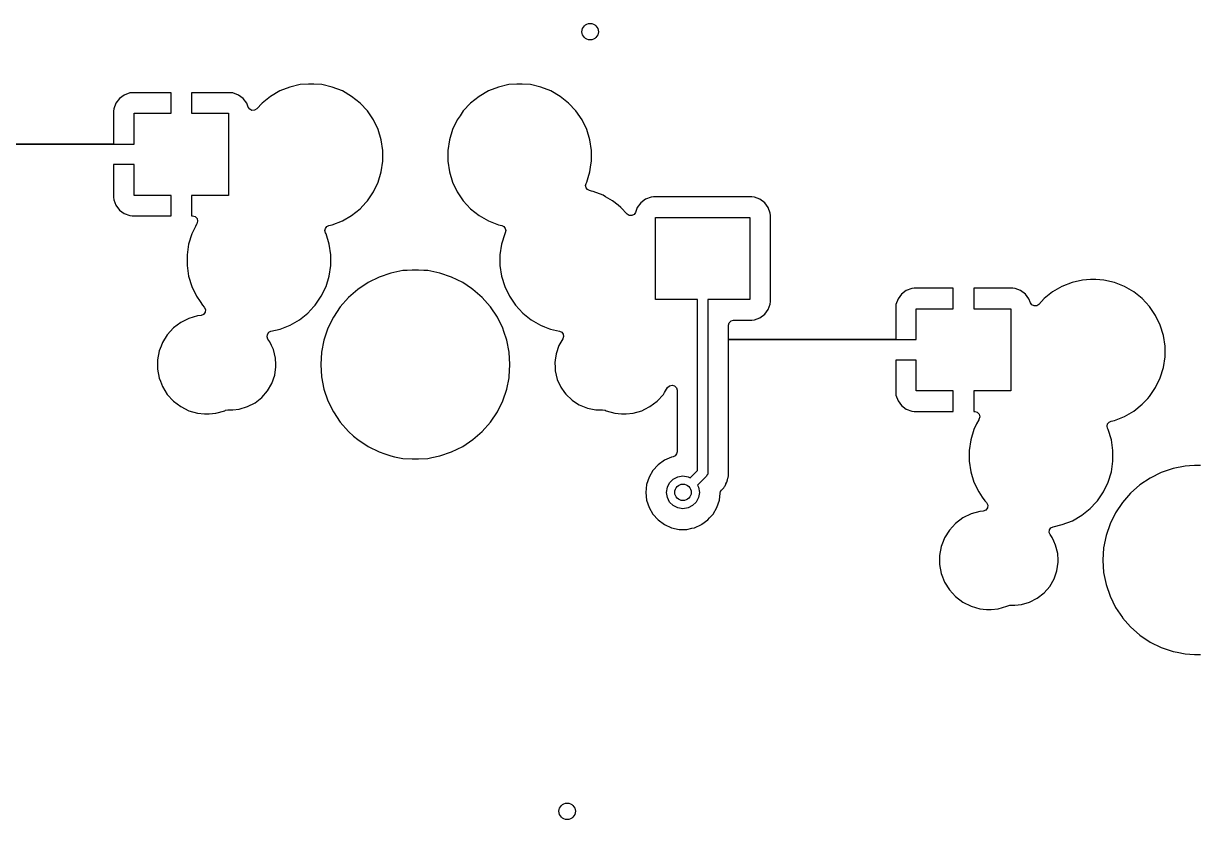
# Model space of a CAD drawing. Extents: x 144.2 to 239.5, y -132.7 to -33.4.
# Drawn here: x 182.34 to 210.93, y -73.1 to -53.71 of the extents above; entities that cross this region are included whole.
import ezdxf

# ---------------------------------------------------------------- set-up
doc = ezdxf.new("R2010")
doc.units = 0
doc.layers.add('BLACK', color=7, linetype='CONTINUOUS')

msp = doc.modelspace()

# ---------------------------------------------------------------- linework, layer by layer
at = {"layer": 'BLACK', "linetype": 'CONTINUOUS'}
for p, q in [((189.277, -55.1855), (189.08, -55.2002)), ((189.407, -55.1855), (189.277, -55.1855)), ((189.277, -55.1855), (189.277, -55.1855)), ((189.604, -55.2002), (189.407, -55.1855)), ((189.407, -55.1855), (189.407, -55.1855)), ((194.357, -55.1855), (194.16, -55.2002)), ((194.487, -55.1855), (194.357, -55.1855)), ((194.357, -55.1855), (194.357, -55.1855)), ((194.684, -55.2002), (194.487, -55.1855)), ((194.487, -55.1855), (194.487, -55.1855)), ((184.79, -55.4526), (184.675, -55.5388)), ((184.925, -55.4024), (184.79, -55.4526)), ((184.984, -55.396), (184.925, -55.4024)), ((185.932, -55.396), (184.984, -55.396)), ((185.932, -55.896), (185.932, -55.396)), ((187.38, -55.396), (186.432, -55.396)), ((186.432, -55.396), (186.432, -55.896)), ((187.439, -55.4024), (187.38, -55.396)), ((187.574, -55.4526), (187.439, -55.4024)), ((187.689, -55.5388), (187.574, -55.4526)), ((188.58, -55.3544), (188.353, -55.4856)), ((188.825, -55.2586), (188.58, -55.3544)), ((189.08, -55.2002), (188.825, -55.2586)), ((189.859, -55.2586), (189.604, -55.2002)), ((190.104, -55.3544), (189.859, -55.2586)), ((190.331, -55.4856), (190.104, -55.3544)), ((193.66, -55.3544), (193.433, -55.4856)), ((193.905, -55.2586), (193.66, -55.3544)), ((194.16, -55.2002), (193.905, -55.2586)), ((194.939, -55.2586), (194.684, -55.2002)), ((195.184, -55.3544), (194.939, -55.2586)), ((195.411, -55.4856), (195.184, -55.3544)), ((184.589, -55.6539), (184.538, -55.7886)), ((184.675, -55.5388), (184.589, -55.6539)), ((187.775, -55.6539), (187.689, -55.5388)), ((187.811, -55.7486), (187.775, -55.6539)), ((187.847, -55.7997), (187.811, -55.7486)), ((188.148, -55.6492), (188.018, -55.7896)), ((188.353, -55.4856), (188.148, -55.6492)), ((190.536, -55.6492), (190.331, -55.4856)), ((190.331, -55.4856), (190.331, -55.4856)), ((190.714, -55.8415), (190.536, -55.6492)), ((190.536, -55.6492), (190.536, -55.6492)), ((190.536, -55.6492), (190.536, -55.6492)), ((193.228, -55.6492), (193.05, -55.8415)), ((193.433, -55.4856), (193.228, -55.6492)), ((195.616, -55.6492), (195.411, -55.4856)), ((195.411, -55.4856), (195.411, -55.4856)), ((195.794, -55.8415), (195.616, -55.6492)), ((195.616, -55.6492), (195.616, -55.6492)), ((195.616, -55.6492), (195.616, -55.6492)), ((184.538, -55.7886), (184.532, -55.8482)), ((184.532, -55.8482), (184.532, -56.646)), ((185.032, -56.646), (185.032, -55.896)), ((185.032, -55.896), (185.932, -55.896)), ((186.432, -55.896), (187.332, -55.896)), ((187.332, -55.896), (187.332, -57.896)), ((187.903, -55.8269), (187.847, -55.7997)), ((187.965, -55.8232), (187.903, -55.8269)), ((188.018, -55.7896), (187.965, -55.8232)), ((190.862, -56.0583), (190.714, -55.8415)), ((190.714, -55.8415), (190.714, -55.8415)), ((190.714, -55.8415), (190.714, -55.8415)), ((192.971, -55.957), (192.902, -56.0583)), ((193.05, -55.8415), (192.971, -55.957)), ((195.942, -56.0583), (195.794, -55.8415)), ((195.794, -55.8415), (195.794, -55.8415)), ((195.794, -55.8415), (195.794, -55.8415)), ((190.976, -56.2947), (190.862, -56.0583)), ((191.053, -56.5454), (190.976, -56.2947)), ((192.788, -56.2947), (192.711, -56.5454)), ((192.902, -56.0583), (192.788, -56.2947)), ((196.056, -56.2947), (195.942, -56.0583)), ((196.133, -56.5454), (196.056, -56.2947)), ((191.093, -56.8048), (191.053, -56.5454)), ((192.711, -56.5454), (192.671, -56.8048)), ((196.172, -56.8048), (196.133, -56.5454)), ((158.049, -56.646), (184.532, -56.646)), ((184.532, -56.646), (158.049, -56.646)), ((184.532, -56.646), (185.032, -56.646)), ((191.093, -57.0672), (191.093, -56.8048)), ((192.671, -56.8048), (192.671, -57.0672)), ((196.172, -57.0672), (196.172, -56.8048)), ((185.032, -57.146), (184.532, -57.146)), ((184.532, -57.146), (184.532, -57.9438)), ((185.032, -57.896), (185.032, -57.146)), ((191.053, -57.3266), (191.093, -57.0672)), ((192.671, -57.0672), (192.711, -57.3266)), ((196.133, -57.3266), (196.16, -57.15)), ((196.16, -57.15), (196.172, -57.0672)), ((190.976, -57.5773), (191.053, -57.3266)), ((192.711, -57.3266), (192.788, -57.5773)), ((196.056, -57.5773), (196.091, -57.464)), ((196.091, -57.464), (196.133, -57.3266)), ((190.862, -57.8137), (190.976, -57.5773)), ((192.788, -57.5773), (192.902, -57.8137)), ((196.03, -57.6588), (196.043, -57.605)), ((196.043, -57.7126), (196.03, -57.6588)), ((196.043, -57.605), (196.056, -57.5773)), ((196.077, -57.7558), (196.043, -57.7126)), ((196.127, -57.7797), (196.077, -57.7558)), ((184.532, -57.9438), (184.538, -58.0034)), ((184.538, -58.0034), (184.589, -58.1381)), ((185.932, -57.896), (185.032, -57.896)), ((185.932, -58.396), (185.932, -57.896)), ((187.332, -57.896), (186.432, -57.896)), ((186.432, -57.896), (186.432, -58.396)), ((190.674, -58.0738), (190.714, -58.0305)), ((190.714, -58.0305), (190.862, -57.8137)), ((190.714, -58.0305), (190.714, -58.0305)), ((190.714, -58.0305), (190.714, -58.0305)), ((192.902, -57.8137), (193.031, -58.0034)), ((193.031, -58.0034), (193.05, -58.0305)), ((193.05, -58.0305), (193.228, -58.2228)), ((196.173, -57.7902), (196.127, -57.7797)), ((196.209, -57.7986), (196.173, -57.7902)), ((196.454, -57.8944), (196.209, -57.7986)), ((196.209, -57.7986), (196.209, -57.7986)), ((196.209, -57.7986), (196.209, -57.7986)), ((196.515, -57.9296), (196.454, -57.8944)), ((196.454, -57.8944), (196.454, -57.8944)), ((196.454, -57.8944), (196.454, -57.8944)), ((196.681, -58.0256), (196.515, -57.9296)), ((196.822, -58.1381), (196.681, -58.0256)), ((197.49, -57.9922), (197.374, -58.0785)), ((197.625, -57.9419), (197.49, -57.9922)), ((197.684, -57.9355), (197.625, -57.9419)), ((200.08, -57.9355), (197.684, -57.9355)), ((200.139, -57.9419), (200.08, -57.9355)), ((200.08, -57.9355), (200.08, -57.9355)), ((200.274, -57.9922), (200.139, -57.9419)), ((200.39, -58.0785), (200.274, -57.9922)), ((184.589, -58.1381), (184.675, -58.2532)), ((184.675, -58.2532), (184.79, -58.3394)), ((190.331, -58.3864), (190.536, -58.2228)), ((190.536, -58.2228), (190.674, -58.0738)), ((193.228, -58.2228), (193.228, -58.2228)), ((193.228, -58.2228), (193.433, -58.3864)), ((196.886, -58.1892), (196.822, -58.1381)), ((197.037, -58.3522), (196.886, -58.1892)), ((197.244, -58.3112), (197.208, -58.3624)), ((197.288, -58.1937), (197.244, -58.3112)), ((197.374, -58.0785), (197.288, -58.1937)), ((200.476, -58.1937), (200.39, -58.0785)), ((200.526, -58.3285), (200.476, -58.1937)), ((200.532, -58.3881), (200.526, -58.3285)), ((184.79, -58.3394), (184.925, -58.3896)), ((184.925, -58.3896), (184.984, -58.396)), ((184.984, -58.396), (185.932, -58.396)), ((186.432, -58.396), (186.455, -58.396)), ((186.455, -58.396), (186.519, -58.4138)), ((186.519, -58.4138), (186.565, -58.4621)), ((186.552, -58.5983), (186.524, -58.6562)), ((186.554, -58.5955), (186.552, -58.5983)), ((186.558, -58.5899), (186.554, -58.5955)), ((186.579, -58.527), (186.558, -58.5899)), ((186.565, -58.4621), (186.579, -58.527)), ((189.777, -58.6323), (189.859, -58.6134)), ((189.859, -58.6134), (190.104, -58.5176)), ((190.104, -58.5176), (190.331, -58.3864)), ((193.433, -58.3864), (193.66, -58.5176)), ((193.66, -58.5176), (193.905, -58.6134)), ((193.905, -58.6134), (193.987, -58.6323)), ((197.09, -58.3859), (197.037, -58.3522)), ((197.152, -58.3895), (197.09, -58.3859)), ((197.208, -58.3624), (197.152, -58.3895)), ((197.732, -60.436), (197.732, -58.436)), ((197.732, -58.436), (200.032, -58.436)), ((200.032, -58.436), (200.032, -60.436)), ((200.532, -60.4839), (200.532, -58.3881)), ((186.438, -58.8347), (186.361, -59.0854)), ((186.524, -58.6562), (186.438, -58.8347)), ((189.68, -58.7532), (189.693, -58.6994)), ((189.693, -58.807), (189.68, -58.7532)), ((189.693, -58.6994), (189.727, -58.6562)), ((189.706, -58.8347), (189.693, -58.807)), ((189.783, -59.0854), (189.706, -58.8347)), ((189.727, -58.6562), (189.777, -58.6323)), ((194.058, -58.8347), (193.981, -59.0854)), ((193.987, -58.6323), (194.037, -58.6562)), ((194.037, -58.6562), (194.071, -58.6994)), ((194.071, -58.807), (194.058, -58.8347)), ((194.058, -58.8347), (194.058, -58.8347)), ((194.071, -58.6994), (194.084, -58.7532)), ((194.084, -58.7532), (194.071, -58.807)), ((186.361, -59.0854), (186.321, -59.3448)), ((189.822, -59.3448), (189.783, -59.0854)), ((193.981, -59.0854), (193.941, -59.3448)), ((186.321, -59.3448), (186.321, -59.6072)), ((189.822, -59.6072), (189.822, -59.3448)), ((193.941, -59.3448), (193.941, -59.6072)), ((186.321, -59.6072), (186.361, -59.8666)), ((189.783, -59.8666), (189.822, -59.6072)), ((191.581, -59.7303), (191.285, -59.7891)), ((191.686, -59.7234), (191.581, -59.7303)), ((191.807, -59.7155), (191.686, -59.7234)), ((191.957, -59.7155), (191.807, -59.7155)), ((192.086, -59.7239), (191.957, -59.7155)), ((192.183, -59.7303), (192.086, -59.7239)), ((192.479, -59.7891), (192.183, -59.7303)), ((193.941, -59.6072), (193.981, -59.8666)), ((186.361, -59.8666), (186.438, -60.1173)), ((189.706, -60.1173), (189.783, -59.8666)), ((190.729, -60.0194), (190.479, -60.187)), ((191, -59.8861), (190.729, -60.0194)), ((191.285, -59.7891), (191, -59.8861)), ((192.764, -59.8861), (192.479, -59.7891)), ((193.035, -60.0194), (192.764, -59.8861)), ((193.252, -60.1649), (193.035, -60.0194)), ((193.981, -59.8666), (194.058, -60.1173)), ((207.875, -60.0211), (207.63, -60.1169)), ((208.13, -59.9627), (207.875, -60.0211)), ((208.327, -59.948), (208.13, -59.9627)), ((208.457, -59.948), (208.327, -59.948)), ((208.327, -59.948), (208.327, -59.948)), ((208.654, -59.9627), (208.457, -59.948)), ((208.457, -59.948), (208.457, -59.948)), ((208.909, -60.0211), (208.654, -59.9627)), ((209.154, -60.1169), (208.909, -60.0211)), ((186.438, -60.1173), (186.552, -60.3537)), ((189.592, -60.3537), (189.706, -60.1173)), ((190.479, -60.187), (190.252, -60.3858)), ((193.285, -60.187), (193.252, -60.1649)), ((193.512, -60.3858), (193.285, -60.187)), ((194.058, -60.1173), (194.172, -60.3537)), ((203.725, -60.3013), (203.639, -60.4164)), ((203.84, -60.2151), (203.725, -60.3013)), ((203.975, -60.1649), (203.84, -60.2151)), ((204.034, -60.1585), (203.975, -60.1649)), ((204.982, -60.1585), (204.034, -60.1585)), ((204.982, -60.6585), (204.982, -60.1585)), ((206.43, -60.1585), (205.482, -60.1585)), ((205.482, -60.1585), (205.482, -60.6585)), ((206.489, -60.1649), (206.43, -60.1585)), ((206.624, -60.2151), (206.489, -60.1649)), ((206.739, -60.3013), (206.624, -60.2151)), ((206.825, -60.4164), (206.739, -60.3013)), ((207.403, -60.2481), (207.198, -60.4117)), ((207.63, -60.1169), (207.403, -60.2481)), ((209.154, -60.1173), (209.154, -60.1169)), ((209.154, -60.1169), (209.154, -60.1169)), ((209.154, -60.1169), (209.154, -60.1169)), ((209.381, -60.2481), (209.154, -60.1173)), ((209.586, -60.4117), (209.381, -60.2481)), ((209.381, -60.2481), (209.381, -60.2481)), ((186.552, -60.3537), (186.641, -60.4839)), ((186.641, -60.4839), (186.7, -60.5705)), ((186.7, -60.5705), (186.741, -60.6155)), ((186.741, -60.6155), (186.772, -60.6763)), ((189.266, -60.7628), (189.413, -60.604)), ((189.413, -60.604), (189.444, -60.5705)), ((189.444, -60.5705), (189.592, -60.3537)), ((189.444, -60.5705), (189.444, -60.5705)), ((189.444, -60.5705), (189.444, -60.5705)), ((190.053, -60.6125), (189.885, -60.8633)), ((190.252, -60.3858), (190.053, -60.6125)), ((193.704, -60.604), (193.512, -60.3858)), ((193.711, -60.6125), (193.704, -60.604)), ((193.879, -60.8633), (193.711, -60.6125)), ((194.172, -60.3537), (194.301, -60.5435)), ((194.301, -60.5435), (194.32, -60.5705)), ((194.32, -60.5705), (194.498, -60.7628)), ((198.757, -60.436), (197.732, -60.436)), ((198.757, -64.5962), (198.757, -60.436)), ((200.032, -60.436), (199.007, -60.436)), ((199.007, -60.436), (199.007, -64.648)), ((200.476, -60.6783), (200.526, -60.5435)), ((200.526, -60.5435), (200.532, -60.4839)), ((203.588, -60.5511), (203.582, -60.6107)), ((203.582, -60.6107), (203.582, -61.4085)), ((203.639, -60.4164), (203.588, -60.5511)), ((206.861, -60.5111), (206.825, -60.4164)), ((206.897, -60.5622), (206.861, -60.5111)), ((206.953, -60.5894), (206.897, -60.5622)), ((207.015, -60.5857), (206.953, -60.5894)), ((207.068, -60.5521), (207.015, -60.5857)), ((207.198, -60.4117), (207.068, -60.5521)), ((209.764, -60.604), (209.586, -60.4117)), ((209.586, -60.4117), (209.586, -60.4117)), ((209.586, -60.4117), (209.586, -60.4117)), ((209.912, -60.8208), (209.764, -60.604)), ((209.764, -60.604), (209.764, -60.604)), ((209.764, -60.604), (209.764, -60.604)), ((186.366, -60.8918), (186.167, -60.9909)), ((186.58, -60.8309), (186.366, -60.8918)), ((186.662, -60.8233), (186.58, -60.8309)), ((186.725, -60.7987), (186.662, -60.8233)), ((186.766, -60.7442), (186.725, -60.7987)), ((186.772, -60.6763), (186.766, -60.7442)), ((189.061, -60.9264), (189.266, -60.7628)), ((189.885, -60.8633), (189.752, -61.1337)), ((194.012, -61.1337), (193.879, -60.8633)), ((194.498, -60.7628), (194.498, -60.7628)), ((194.498, -60.7628), (194.703, -60.9264)), ((200.139, -60.9301), (200.274, -60.8798)), ((200.274, -60.8798), (200.39, -60.7935)), ((200.39, -60.7935), (200.476, -60.6783)), ((204.082, -61.4085), (204.082, -60.6585)), ((204.082, -60.6585), (204.982, -60.6585)), ((205.482, -60.6585), (206.382, -60.6585)), ((206.382, -60.6585), (206.382, -62.6585)), ((210.026, -61.0572), (209.912, -60.8208)), ((185.99, -61.125), (185.84, -61.2894)), ((186.167, -60.9909), (185.99, -61.125)), ((188.366, -61.2045), (188.589, -61.1534)), ((188.589, -61.1534), (188.834, -61.0576)), ((188.834, -61.0576), (189.061, -60.9264)), ((189.752, -61.1337), (189.655, -61.4193)), ((194.038, -61.2118), (194.012, -61.1337)), ((194.703, -60.9264), (194.93, -61.0576)), ((194.93, -61.0576), (195.024, -61.0944)), ((195.024, -61.0944), (195.151, -61.144)), ((195.151, -61.144), (195.175, -61.1534)), ((195.175, -61.1534), (195.395, -61.2037)), ((199.507, -61.0605), (199.524, -60.9985)), ((199.507, -61.4085), (199.507, -61.0605)), ((199.524, -60.9985), (199.57, -60.9531)), ((199.57, -60.9531), (199.631, -60.9365)), ((199.631, -60.9365), (200.08, -60.9365)), ((200.08, -60.9365), (200.139, -60.9301)), ((200.08, -60.9365), (200.08, -60.9365)), ((210.103, -61.3079), (210.026, -61.0572)), ((185.84, -61.2894), (185.723, -61.4786)), ((188.27, -61.3411), (188.278, -61.2812)), ((188.292, -61.3973), (188.27, -61.3411)), ((188.278, -61.2812), (188.312, -61.2318)), ((188.339, -61.4632), (188.292, -61.3973)), ((188.312, -61.2318), (188.366, -61.2045)), ((188.339, -61.4633), (188.339, -61.4632)), ((188.339, -61.4632), (188.339, -61.4632)), ((188.382, -61.5568), (188.339, -61.4633)), ((189.655, -61.4193), (189.596, -61.7151)), ((194.109, -61.4193), (194.038, -61.2118)), ((194.168, -61.7151), (194.109, -61.4193)), ((195.475, -61.3866), (195.376, -61.5568)), ((195.395, -61.2037), (195.446, -61.2291)), ((195.446, -61.2291), (195.481, -61.275)), ((195.491, -61.3315), (195.475, -61.3866)), ((195.481, -61.275), (195.491, -61.3315)), ((199.507, -61.9085), (199.507, -61.4085)), ((199.507, -61.4085), (203.582, -61.4085)), ((203.582, -61.4085), (199.507, -61.4085)), ((203.582, -61.4085), (204.082, -61.4085)), ((210.142, -61.5673), (210.103, -61.3079)), ((185.642, -61.6861), (185.601, -61.9048)), ((185.688, -61.5673), (185.642, -61.6861)), ((185.723, -61.4786), (185.688, -61.5673)), ((188.427, -61.6544), (188.382, -61.5568)), ((188.476, -61.8587), (188.427, -61.6544)), ((189.596, -61.7151), (189.577, -62.016)), ((194.187, -62.016), (194.168, -61.7151)), ((195.308, -61.7554), (195.286, -61.9085)), ((195.376, -61.5568), (195.308, -61.7554)), ((210.142, -61.8297), (210.142, -61.5673)), ((185.601, -61.9048), (185.601, -62.1272)), ((188.484, -62.016), (188.476, -61.8587)), ((188.486, -62.0686), (188.484, -62.016)), ((189.577, -62.016), (189.596, -62.3169)), ((194.168, -62.3169), (194.187, -62.016)), ((195.286, -61.9085), (195.278, -61.9634)), ((195.278, -61.9634), (195.284, -62.0891)), ((199.507, -64.6127), (199.507, -61.9085)), ((204.082, -61.9085), (203.582, -61.9085)), ((203.582, -61.9085), (203.582, -62.7063)), ((204.082, -62.6585), (204.082, -61.9085)), ((210.103, -62.0891), (210.142, -61.8297)), ((185.601, -62.1272), (185.642, -62.3459)), ((188.388, -62.4752), (188.456, -62.2766)), ((188.456, -62.2766), (188.486, -62.0686)), ((189.596, -62.3169), (189.655, -62.6127)), ((194.163, -62.3398), (194.168, -62.3169)), ((194.168, -62.3169), (194.168, -62.3169)), ((194.168, -62.3169), (194.168, -62.3169)), ((195.284, -62.0891), (195.288, -62.1733)), ((195.288, -62.1733), (195.337, -62.3776)), ((210.026, -62.3398), (210.103, -62.0891)), ((185.642, -62.3459), (185.672, -62.4213)), ((185.672, -62.4213), (185.723, -62.5534)), ((185.723, -62.5534), (185.84, -62.7426)), ((188.283, -62.6573), (188.388, -62.4752)), ((189.655, -62.6127), (189.752, -62.8983)), ((194.012, -62.8983), (194.109, -62.6127)), ((194.109, -62.6127), (194.163, -62.3398)), ((195.337, -62.3776), (195.425, -62.5688)), ((195.425, -62.5688), (195.517, -62.698)), ((197.952, -62.698), (198.027, -62.5763)), ((198.027, -62.5763), (198.073, -62.5327)), ((198.073, -62.5327), (198.135, -62.5176)), ((198.135, -62.5176), (198.196, -62.535)), ((198.196, -62.535), (198.24, -62.5802)), ((198.24, -62.5802), (198.256, -62.6416)), ((209.764, -62.793), (209.912, -62.5762)), ((209.912, -62.5762), (210.026, -62.3398)), ((185.84, -62.7426), (185.99, -62.907)), ((187.98, -62.946), (188.145, -62.8161)), ((188.145, -62.8161), (188.283, -62.6573)), ((189.752, -62.8983), (189.885, -63.1687)), ((193.879, -63.1687), (194.012, -62.8983)), ((195.517, -62.698), (195.547, -62.74)), ((195.547, -62.74), (195.699, -62.885)), ((195.699, -62.885), (195.733, -62.907)), ((197.774, -62.907), (197.924, -62.7426)), ((197.924, -62.7426), (197.952, -62.698)), ((198.256, -62.6416), (198.256, -64.1395)), ((203.582, -62.7063), (203.588, -62.7659)), ((203.588, -62.7659), (203.639, -62.9006)), ((203.639, -62.9006), (203.725, -63.0157)), ((204.982, -62.6585), (204.082, -62.6585)), ((204.982, -63.1585), (204.982, -62.6585)), ((206.382, -62.6585), (205.482, -62.6585)), ((205.482, -62.6585), (205.482, -63.1585)), ((209.586, -62.9853), (209.72, -62.841)), ((209.72, -62.841), (209.764, -62.793)), ((209.764, -62.793), (209.764, -62.793)), ((209.764, -62.793), (209.764, -62.793)), ((185.99, -62.907), (186.167, -63.0411)), ((186.167, -63.0411), (186.366, -63.1402)), ((186.366, -63.1402), (186.58, -63.2011)), ((187.024, -63.2011), (187.238, -63.1402)), ((187.238, -63.1402), (187.259, -63.1295)), ((187.259, -63.1295), (187.314, -63.1165)), ((187.314, -63.1165), (187.434, -63.1165)), ((187.434, -63.1165), (187.591, -63.1015)), ((187.434, -63.1165), (187.434, -63.1165)), ((187.591, -63.1015), (187.793, -63.0423)), ((187.793, -63.0423), (187.98, -62.946)), ((189.885, -63.1687), (190.052, -63.4187)), ((193.711, -63.4195), (193.879, -63.1687)), ((195.733, -62.907), (195.875, -62.9986)), ((195.875, -62.9986), (195.915, -63.0143)), ((195.915, -63.0143), (196.071, -63.0767)), ((196.071, -63.0767), (196.199, -63.1015)), ((196.199, -63.1015), (196.277, -63.1165)), ((196.277, -63.1165), (196.277, -63.1165)), ((196.277, -63.1165), (196.434, -63.1165)), ((196.434, -63.1165), (196.436, -63.1163)), ((196.434, -63.1165), (196.434, -63.1165)), ((196.436, -63.1163), (196.437, -63.1165)), ((196.437, -63.1165), (196.44, -63.1165)), ((196.44, -63.1165), (196.44, -63.1171)), ((196.44, -63.1171), (196.503, -63.1288)), ((196.503, -63.1288), (196.526, -63.1402)), ((196.526, -63.1402), (196.74, -63.2011)), ((197.184, -63.2011), (197.398, -63.1402)), ((197.398, -63.1402), (197.475, -63.1019)), ((197.475, -63.1019), (197.597, -63.0411)), ((197.597, -63.0411), (197.774, -62.907)), ((203.725, -63.0157), (203.84, -63.1019)), ((203.84, -63.1019), (203.975, -63.1521)), ((203.975, -63.1521), (204.034, -63.1585)), ((204.034, -63.1585), (204.982, -63.1585)), ((205.482, -63.1585), (205.505, -63.1585)), ((205.505, -63.1585), (205.569, -63.1763)), ((205.569, -63.1763), (205.615, -63.2246)), ((209.154, -63.2801), (209.381, -63.1489)), ((209.381, -63.1489), (209.586, -62.9853)), ((186.58, -63.2011), (186.746, -63.2165)), ((186.746, -63.2165), (186.746, -63.2165)), ((186.746, -63.2165), (186.858, -63.2165)), ((186.858, -63.2165), (187.024, -63.2011)), ((186.858, -63.2165), (186.858, -63.2165)), ((190.052, -63.4187), (190.053, -63.4195)), ((190.053, -63.4195), (190.252, -63.6462)), ((193.512, -63.6462), (193.711, -63.4195)), ((196.74, -63.2011), (196.906, -63.2165)), ((196.906, -63.2165), (196.906, -63.2165)), ((196.906, -63.2165), (197.018, -63.2165)), ((197.018, -63.2165), (197.184, -63.2011)), ((197.018, -63.2165), (197.018, -63.2165)), ((205.553, -63.4619), (205.488, -63.5972)), ((205.602, -63.3608), (205.553, -63.4619)), ((205.604, -63.358), (205.602, -63.3608)), ((205.608, -63.3524), (205.604, -63.358)), ((205.629, -63.2895), (205.608, -63.3524)), ((205.615, -63.2246), (205.629, -63.2895)), ((208.73, -63.5157), (208.743, -63.4619)), ((208.743, -63.4619), (208.777, -63.4187)), ((208.777, -63.4187), (208.827, -63.3948)), ((208.827, -63.3948), (208.909, -63.3759)), ((208.909, -63.3759), (209.154, -63.2801)), ((190.252, -63.6462), (190.378, -63.7572)), ((190.378, -63.7572), (190.479, -63.845)), ((193.285, -63.845), (193.512, -63.6462)), ((205.488, -63.5972), (205.411, -63.8479)), ((208.743, -63.5695), (208.73, -63.5157)), ((208.756, -63.5972), (208.743, -63.5695)), ((208.833, -63.8479), (208.756, -63.5972)), ((190.479, -63.845), (190.729, -64.0126)), ((190.729, -64.0126), (191, -64.1459)), ((192.764, -64.1459), (193.035, -64.0126)), ((193.035, -64.0126), (193.285, -63.845)), ((205.411, -63.8479), (205.371, -64.1073)), ((208.873, -64.1073), (208.833, -63.8479)), ((191, -64.1459), (191.141, -64.1938)), ((191.141, -64.1938), (191.285, -64.2429)), ((191.285, -64.2429), (191.375, -64.2608)), ((191.375, -64.2608), (191.581, -64.3017)), ((191.581, -64.3017), (191.581, -64.3017)), ((191.581, -64.3017), (191.581, -64.3017)), ((191.581, -64.3017), (191.807, -64.3165)), ((191.807, -64.3165), (191.957, -64.3165)), ((191.957, -64.3165), (192.183, -64.3017)), ((191.957, -64.3165), (191.957, -64.3165)), ((192.183, -64.3017), (192.28, -64.2825)), ((192.183, -64.3017), (192.183, -64.3017)), ((192.183, -64.3017), (192.183, -64.3017)), ((192.28, -64.2825), (192.479, -64.2429)), ((192.479, -64.2429), (192.764, -64.1459)), ((198.12, -64.2689), (197.947, -64.3458)), ((198.158, -64.2608), (198.12, -64.2689)), ((198.12, -64.2689), (198.12, -64.2689)), ((198.12, -64.2689), (198.12, -64.2689)), ((198.209, -64.2372), (198.158, -64.2608)), ((198.244, -64.1938), (198.209, -64.2372)), ((198.256, -64.1395), (198.244, -64.1938)), ((205.371, -64.1073), (205.371, -64.3697)), ((208.873, -64.3697), (208.873, -64.1073)), ((197.667, -64.5978), (197.573, -64.7617)), ((197.794, -64.4571), (197.667, -64.5978)), ((197.947, -64.3458), (197.794, -64.4571)), ((198.577, -64.7766), (198.757, -64.5962)), ((199.508, -64.6243), (199.507, -64.6127)), ((205.371, -64.3697), (205.411, -64.6291)), ((208.833, -64.6291), (208.873, -64.3697)), ((210.335, -64.5516), (210.05, -64.6486)), ((210.631, -64.4928), (210.335, -64.5516)), ((210.736, -64.4859), (210.631, -64.4928)), ((210.857, -64.478), (210.736, -64.4859)), ((211.007, -64.478), (210.857, -64.478)), ((197.573, -64.7617), (197.514, -64.9417)), ((198.02, -65.0064), (198.076, -64.8949)), ((198.076, -64.8949), (198.165, -64.8064)), ((198.165, -64.8064), (198.276, -64.7496)), ((198.276, -64.7496), (198.4, -64.73)), ((198.4, -64.73), (198.524, -64.7496)), ((198.524, -64.7496), (198.577, -64.7766)), ((198.97, -64.7364), (198.753, -64.9534)), ((198.985, -64.7092), (198.97, -64.7364)), ((199.002, -64.6832), (198.985, -64.7092)), ((199.003, -64.677), (199.002, -64.6832)), ((199.004, -64.6746), (199.003, -64.677)), ((199.007, -64.648), (199.004, -64.6701)), ((199.004, -64.6701), (199.004, -64.6746)), ((199.447, -64.9184), (199.468, -64.8801)), ((199.468, -64.8801), (199.473, -64.8607)), ((199.473, -64.8607), (199.479, -64.8423)), ((199.479, -64.8423), (199.481, -64.8387)), ((199.481, -64.8387), (199.487, -64.8239)), ((199.487, -64.8239), (199.494, -64.7807)), ((199.494, -64.7807), (199.497, -64.7693)), ((199.497, -64.7693), (199.507, -64.727)), ((199.507, -64.707), (199.509, -64.6876)), ((199.507, -64.727), (199.507, -64.707)), ((199.512, -64.6678), (199.508, -64.6243)), ((199.509, -64.6876), (199.512, -64.6678)), ((205.411, -64.6291), (205.488, -64.8798)), ((205.488, -64.8798), (205.602, -65.1162)), ((208.642, -65.1162), (208.756, -64.8798)), ((208.756, -64.8798), (208.833, -64.6291)), ((209.779, -64.7819), (209.529, -64.9495)), ((210.05, -64.6486), (209.779, -64.7819)), ((197.514, -64.9417), (197.495, -65.13)), ((197.495, -65.13), (197.514, -65.3183)), ((198, -65.13), (198.02, -65.0064)), ((198.02, -65.2536), (198, -65.13)), ((198.753, -64.9534), (198.78, -65.0064)), ((198.78, -65.0064), (198.8, -65.13)), ((198.8, -65.13), (198.78, -65.2536)), ((199.286, -65.3183), (199.303, -65.1503)), ((199.303, -65.1503), (199.315, -65.1099)), ((199.315, -65.1099), (199.339, -65.0756)), ((199.339, -65.0756), (199.352, -65.0625)), ((199.352, -65.0625), (199.355, -65.0593)), ((199.355, -65.0593), (199.362, -65.0504)), ((199.362, -65.0504), (199.392, -65.0186)), ((199.392, -65.0186), (199.402, -65.001)), ((199.402, -65.001), (199.412, -64.9848)), ((199.412, -64.9848), (199.425, -64.9689)), ((199.425, -64.9689), (199.442, -64.9288)), ((199.442, -64.9288), (199.447, -64.9184)), ((205.602, -65.1162), (205.691, -65.2464)), ((208.494, -65.333), (208.642, -65.1162)), ((209.302, -65.1483), (209.103, -65.375)), ((209.529, -64.9495), (209.302, -65.1483)), ((197.514, -65.3183), (197.573, -65.4983)), ((198.076, -65.3651), (198.02, -65.2536)), ((198.165, -65.4536), (198.076, -65.3651)), ((198.276, -65.5104), (198.165, -65.4536)), ((198.635, -65.4536), (198.524, -65.5104)), ((198.724, -65.3651), (198.635, -65.4536)), ((198.78, -65.2536), (198.724, -65.3651)), ((199.227, -65.4983), (199.286, -65.3183)), ((205.691, -65.2464), (205.75, -65.333)), ((205.75, -65.333), (205.791, -65.378)), ((205.791, -65.378), (205.822, -65.4388)), ((205.822, -65.4388), (205.816, -65.5067)), ((208.316, -65.5253), (208.463, -65.3665)), ((208.463, -65.3665), (208.494, -65.333)), ((208.494, -65.333), (208.494, -65.333)), ((208.494, -65.333), (208.494, -65.333)), ((209.103, -65.375), (208.935, -65.6258)), ((197.573, -65.4983), (197.667, -65.6622)), ((197.667, -65.6622), (197.794, -65.8029)), ((198.4, -65.53), (198.276, -65.5104)), ((198.524, -65.5104), (198.4, -65.53)), ((199.006, -65.8029), (199.05, -65.7534)), ((199.05, -65.7534), (199.133, -65.6622)), ((199.133, -65.6622), (199.227, -65.4983)), ((205.217, -65.7534), (205.04, -65.8875)), ((205.416, -65.6543), (205.217, -65.7534)), ((205.63, -65.5934), (205.416, -65.6543)), ((205.712, -65.5858), (205.63, -65.5934)), ((205.775, -65.5612), (205.712, -65.5858)), ((205.816, -65.5067), (205.775, -65.5612)), ((207.884, -65.8201), (208.111, -65.6889)), ((208.111, -65.6889), (208.316, -65.5253)), ((208.935, -65.6258), (208.802, -65.8962)), ((197.794, -65.8029), (197.947, -65.9142)), ((197.947, -65.9142), (198.12, -65.9911)), ((198.12, -65.9911), (198.305, -66.0305)), ((198.305, -66.0305), (198.305, -66.0305)), ((198.305, -66.0305), (198.495, -66.0305)), ((198.495, -66.0305), (198.618, -66.0043)), ((198.495, -66.0305), (198.495, -66.0305)), ((198.618, -66.0043), (198.68, -65.9911)), ((198.68, -65.9911), (198.853, -65.9142)), ((198.853, -65.9142), (198.863, -65.9065)), ((198.863, -65.9065), (199.006, -65.8029)), ((204.89, -66.0519), (204.773, -66.2411)), ((205.04, -65.8875), (204.89, -66.0519)), ((207.32, -66.1036), (207.328, -66.0437)), ((207.328, -66.0437), (207.362, -65.9943)), ((207.362, -65.9943), (207.416, -65.967)), ((207.416, -65.967), (207.639, -65.9159)), ((207.639, -65.9159), (207.884, -65.8201)), ((208.802, -65.8962), (208.705, -66.1818)), ((204.738, -66.3298), (204.692, -66.4486)), ((204.773, -66.2411), (204.738, -66.3298)), ((207.342, -66.1598), (207.32, -66.1036)), ((207.389, -66.2257), (207.342, -66.1598)), ((207.389, -66.2258), (207.389, -66.2257)), ((207.389, -66.2257), (207.389, -66.2257)), ((207.432, -66.3193), (207.389, -66.2258)), ((207.477, -66.4169), (207.432, -66.3193)), ((208.705, -66.1818), (208.646, -66.4776)), ((204.692, -66.4486), (204.651, -66.6673)), ((207.526, -66.6212), (207.477, -66.4169)), ((207.534, -66.7785), (207.526, -66.6212)), ((208.646, -66.4776), (208.627, -66.7785)), ((204.651, -66.6673), (204.651, -66.8897)), ((204.651, -66.8897), (204.692, -67.1084)), ((207.506, -67.0391), (207.536, -66.8311)), ((207.536, -66.8311), (207.534, -66.7785)), ((208.627, -66.7785), (208.646, -67.0794)), ((204.692, -67.1084), (204.722, -67.1838)), ((204.722, -67.1838), (204.773, -67.3159)), ((207.438, -67.2377), (207.506, -67.0391)), ((208.646, -67.0794), (208.705, -67.3752)), ((204.773, -67.3159), (204.89, -67.5051)), ((207.195, -67.5786), (207.333, -67.4198)), ((207.333, -67.4198), (207.438, -67.2377)), ((208.705, -67.3752), (208.802, -67.6608)), ((204.89, -67.5051), (205.04, -67.6695)), ((205.04, -67.6695), (205.217, -67.8036)), ((206.843, -67.8048), (207.03, -67.7085)), ((207.03, -67.7085), (207.195, -67.5786)), ((208.802, -67.6608), (208.935, -67.9312)), ((205.217, -67.8036), (205.416, -67.9027)), ((205.416, -67.9027), (205.63, -67.9636)), ((205.63, -67.9636), (205.796, -67.979)), ((205.796, -67.979), (205.796, -67.979)), ((205.796, -67.979), (205.908, -67.979)), ((205.908, -67.979), (206.074, -67.9636)), ((205.908, -67.979), (205.908, -67.979)), ((206.074, -67.9636), (206.288, -67.9027)), ((206.288, -67.9027), (206.309, -67.892)), ((206.309, -67.892), (206.364, -67.879)), ((206.364, -67.879), (206.484, -67.879)), ((206.484, -67.879), (206.641, -67.864)), ((206.484, -67.879), (206.484, -67.879)), ((206.641, -67.864), (206.843, -67.8048)), ((208.935, -67.9312), (209.102, -68.1812)), ((209.102, -68.1812), (209.103, -68.182)), ((209.103, -68.182), (209.302, -68.4087)), ((209.302, -68.4087), (209.529, -68.6075)), ((209.529, -68.6075), (209.779, -68.7751)), ((209.779, -68.7751), (210.05, -68.9084)), ((210.05, -68.9084), (210.193, -68.9569)), ((210.193, -68.9569), (210.335, -69.0054)), ((210.335, -69.0054), (210.435, -69.0252)), ((210.435, -69.0252), (210.631, -69.0642)), ((210.631, -69.0642), (210.631, -69.0642)), ((210.631, -69.0642), (210.631, -69.0642)), ((210.631, -69.0642), (210.857, -69.079)), ((210.857, -69.079), (211.007, -69.079))]:
    msp.add_line(p, q, dxfattribs=at)
at = {"layer": 'BLACK'}
for centre in [(196.14, -53.91), (198.4, -65.13), (195.58, -72.898)]:
    msp.add_circle(centre, 0.2, dxfattribs=at)

doc.saveas('drawing.dxf')
